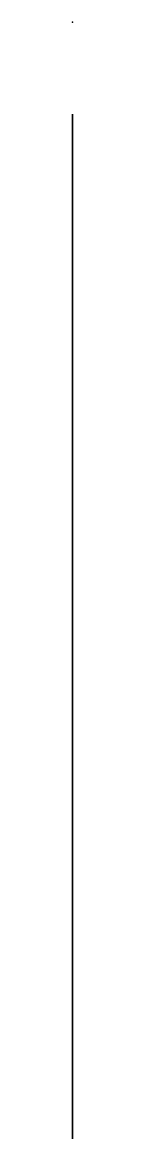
# Model space of a CAD drawing. Header units: centimetres. Extents: x 0 to 0, y -11.5 to 0.
import ezdxf

# ---------------------------------------------------------------- set-up
doc = ezdxf.new("R2010")
doc.units = ezdxf.units.CM
doc.header["$MEASUREMENT"] = 0
doc.layers.add('Winglet v5_Sketch1', color=7, linetype='Continuous')

msp = doc.modelspace()

# ---------------------------------------------------------------- linework, layer by layer
at = {"layer": 'Winglet v5_Sketch1'}
for p, q in [((0, -0.949, 10.346), (0, -0.949, -5.654)), ((0, -11.549, 19.746), (0, -0.949, 10.346)), ((0, -0.949, -5.654), (0, -11.549, -5.654)), ((0, -11.549, -5.654), (0, -11.549, 19.746))]:
    msp.add_line(p, q, dxfattribs=at)
msp.add_point((0, 0), dxfattribs=at)

doc.saveas('drawing.dxf')
